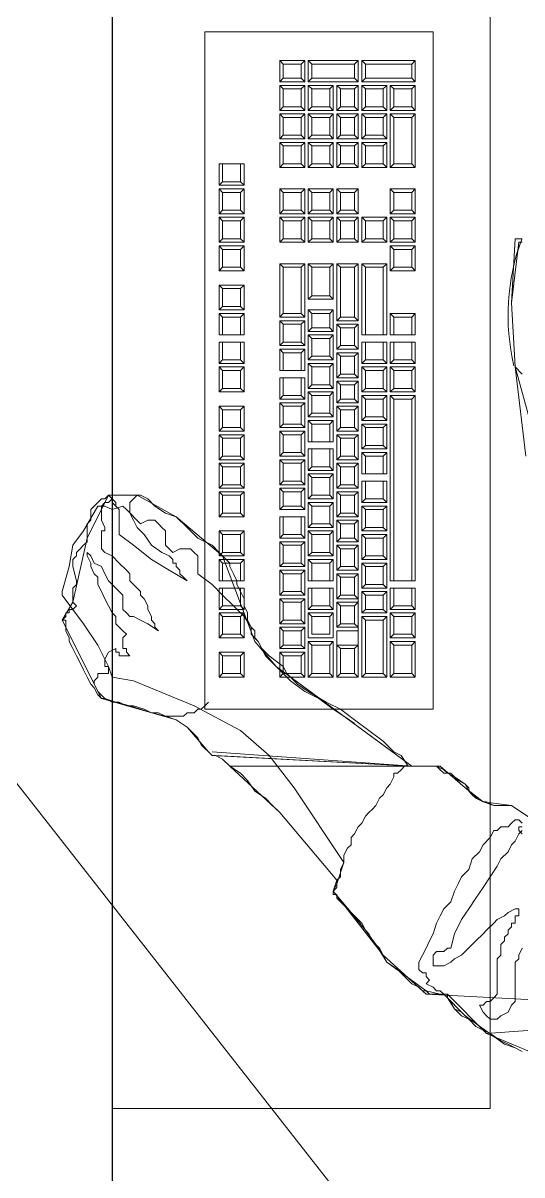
# Model space of a CAD drawing. Header units: millimetres. Extents: x 3050 to 430575, y -569542 to 36130.
# Drawn here: x 313897 to 314145, y -471391 to -470818 of the extents above; entities that cross this region are included whole.
import ezdxf

# ---------------------------------------------------------------- set-up
doc = ezdxf.new("R2010")
doc.units = ezdxf.units.MM
doc.layers.add('PDF _Геометрия', color=7, linetype='Continuous')

# ---------------------------------------------------------------- blocks, each defined once
blk = doc.blocks.new('ТХ3 4 этаж')
at = {"layer": 'PDF _Геометрия', "color": 5, "lineweight": 25}
blk.add_lwpolyline([(44349.4, -56643.6), (44349.4, -59161.8), (43006.9, -59161.8), (43006.9, -56643.6)], close=True, dxfattribs=at)
at = {"layer": 'PDF _Геометрия', "color": 5, "lineweight": 9}
blk.add_lwpolyline([(44349.4, -57140.9), (44725.9, -57140.9), (44725.9, -58668.1), (44349.4, -58668.1)], close=True, dxfattribs=at)
at = {"layer": 'PDF _Геометрия', "color": 5, "lineweight": 0}
for points in [[(44757.9, -58611.3), (44750.8, -58607.7), (44740.1, -58604.2), (44701, -58575.8), (44679.7, -58554.4), (44676.2, -58554.4), (44662, -58550.9), (44622.9, -58522.5), (44612.2, -58504.7), (44601.6, -58490.5), (44587.4, -58472.8), (44569.6, -58451.5), (44573.2, -58444.3), (44580.3, -58423), (44530.6, -58348.5), (44505.7, -58316.5), (44477.3, -58291.6), (44431.1, -58266.8), (44370.7, -58241.9), (44349.4, -58238.3), (44345.9, -58227.7), (44335.2, -58206.4), (44321, -58185.1), (44299.7, -58156.7), (44299.7, -58153.1), (44306.8, -58128.2), (44310.3, -58106.9), (44321, -58092.7), (44335.2, -58067.9), (44342.3, -58067.9), (44349.4, -58071.4), (44360.1, -58067.9), (44363.6, -58071.4), (44377.8, -58085.6), (44384.9, -58082.1), (44392, -58082.1), (44395.6, -58085.6), (44399.1, -58089.2), (44402.7, -58092.7), (44402.7, -58099.8), (44402.7, -58106.9), (44409.8, -58114), (44416.9, -58110.5), (44424, -58110.5), (44427.6, -58110.5), (44431.1, -58114), (44434.7, -58117.6), (44434.7, -58121.1), (44434.7, -58128.2), (44434.7, -58135.3), (44448.9, -58146), (44459.5, -58156.7), (44470.2, -58167.3), (44480.8, -58178), (44487.9, -58188.6), (44487.9, -58195.7), (44495, -58202.8), (44498.6, -58209.9), (44502.1, -58213.5), (44505.7, -58217), (44519.9, -58227.7), (44523.5, -58234.8), (44527, -58238.3), (44534.1, -58245.5), (44544.8, -58252.6), (44562.5, -58263.2), (44576.7, -58270.3), (44590.9, -58281), (44605.1, -58291.6), (44619.3, -58302.3), (44622.9, -58305.8), (44630, -58312.9), (44637.1, -58316.5), (44644.2, -58327.1), (44651.3, -58327.1), (44658.4, -58327.1), (44665.5, -58327.1), (44672.6, -58327.1), (44679.7, -58330.7), (44683.3, -58334.2), (44690.4, -58337.8), (44701, -58344.9), (44704.6, -58352), (44708.1, -58355.6), (44718.8, -58362.7), (44729.4, -58366.2), (44736.6, -58366.2), (44747.2, -58366.2), (44768.5, -58380.4)], [(44761.4, -58018.1), (44750.8, -57929.3), (44747.2, -57865.4), (44754.3, -57805), (44757.9, -57805)], [(44765, -58611.3), (44722.3, -58593.5), (44683.3, -58554.4), (44662, -58554.4), (44619.3, -58515.4), (44569.6, -58451.5), (44573.2, -58440.8), (44516.3, -58373.3), (44466.6, -58327.1), (44459.5, -58320), (44452.4, -58316.5), (44448.9, -58316.5), (44445.3, -58312.9), (44424, -58288.1), (44413.3, -58281), (44338.8, -58259.7), (44299.7, -58181.5), (44310.3, -58163.8), (44324.6, -58099.8), (44345.9, -58057.2), (44374.3, -58057.2), (44413.3, -58078.5), (44459.5, -58117.6), (44491.5, -58202.8), (44512.8, -58227.7), (44647.8, -58327.1), (44676.2, -58327.1), (44701, -58348.5), (44718.8, -58362.7), (44747.2, -58366.2), (44768.5, -58380.4)], [(44768.5, -57993.3), (44750.8, -57929.3), (44747.2, -57865.4), (44750.8, -57801.5), (44757.9, -57801.5)], [(44441.8, -58270.3), (44441.8, -57595.5)], [(44516.3, -57645.2), (44516.3, -57623.9)], [(44537.7, -57627.5), (44519.9, -57627.5), (44516.3, -57623.9), (44541.2, -57623.9), (44537.7, -57627.5), (44537.7, -57641.7), (44541.2, -57645.2), (44516.3, -57645.2), (44519.9, -57641.7), (44537.7, -57641.7)], [(44519.9, -57641.7), (44519.9, -57627.5)], [(44541.2, -57623.9), (44541.2, -57645.2)], [(44548.3, -57627.5), (44544.8, -57623.9)], [(44544.8, -57645.2), (44544.8, -57623.9), (44594.5, -57623.9)], [(44548.3, -57641.7), (44548.3, -57627.5), (44590.9, -57627.5)], [(44590.9, -57641.7), (44590.9, -57627.5), (44594.5, -57623.9), (44594.5, -57645.2)], [(44601.6, -57627.5), (44598, -57623.9)], [(44598, -57645.2), (44598, -57623.9), (44651.3, -57623.9)], [(44601.6, -57641.7), (44601.6, -57627.5), (44647.8, -57627.5)], [(44647.8, -57641.7), (44647.8, -57627.5), (44651.3, -57623.9), (44651.3, -57645.2)], [(44516.3, -57673.6), (44516.3, -57648.8)], [(44537.7, -57652.3), (44519.9, -57652.3), (44516.3, -57648.8), (44541.2, -57648.8), (44537.7, -57652.3), (44537.7, -57670.1), (44541.2, -57673.6), (44516.3, -57673.6), (44519.9, -57670.1), (44537.7, -57670.1)], [(44541.2, -57648.8), (44541.2, -57673.6)], [(44544.8, -57673.6), (44544.8, -57648.8)], [(44566.1, -57652.3), (44548.3, -57652.3), (44544.8, -57648.8), (44569.6, -57648.8), (44566.1, -57652.3), (44566.1, -57670.1), (44569.6, -57673.6), (44544.8, -57673.6), (44548.3, -57670.1), (44566.1, -57670.1)], [(44569.6, -57648.8), (44569.6, -57673.6)], [(44573.2, -57673.6), (44573.2, -57648.8)], [(44590.9, -57652.3), (44576.7, -57652.3), (44573.2, -57648.8), (44594.5, -57648.8), (44590.9, -57652.3), (44590.9, -57670.1), (44594.5, -57673.6), (44573.2, -57673.6), (44576.7, -57670.1), (44590.9, -57670.1)], [(44594.5, -57648.8), (44594.5, -57673.6)], [(44598, -57673.6), (44598, -57648.8)], [(44619.3, -57652.3), (44601.6, -57652.3), (44598, -57648.8), (44622.9, -57648.8), (44619.3, -57652.3), (44619.3, -57670.1), (44622.9, -57673.6), (44598, -57673.6), (44601.6, -57670.1), (44619.3, -57670.1)], [(44622.9, -57648.8), (44622.9, -57673.6)], [(44626.4, -57673.6), (44626.4, -57648.8)], [(44647.8, -57652.3), (44630, -57652.3), (44626.4, -57648.8), (44651.3, -57648.8), (44647.8, -57652.3), (44647.8, -57670.1), (44651.3, -57673.6), (44626.4, -57673.6), (44630, -57670.1), (44647.8, -57670.1)], [(44651.3, -57648.8), (44651.3, -57673.6)], [(44519.9, -57670.1), (44519.9, -57652.3)], [(44548.3, -57670.1), (44548.3, -57652.3)], [(44576.7, -57670.1), (44576.7, -57652.3)], [(44601.6, -57670.1), (44601.6, -57652.3)], [(44630, -57670.1), (44630, -57652.3)], [(44516.3, -57702), (44516.3, -57677.2)], [(44537.7, -57680.7), (44519.9, -57680.7), (44516.3, -57677.2), (44541.2, -57677.2), (44537.7, -57680.7), (44537.7, -57698.5), (44541.2, -57702), (44516.3, -57702), (44519.9, -57698.5), (44537.7, -57698.5)], [(44519.9, -57698.5), (44519.9, -57680.7)], [(44541.2, -57677.2), (44541.2, -57702)], [(44544.8, -57702), (44544.8, -57677.2)], [(44566.1, -57680.7), (44548.3, -57680.7), (44544.8, -57677.2), (44569.6, -57677.2), (44566.1, -57680.7), (44566.1, -57698.5), (44569.6, -57702), (44544.8, -57702), (44548.3, -57698.5), (44566.1, -57698.5)], [(44548.3, -57698.5), (44548.3, -57680.7)], [(44569.6, -57677.2), (44569.6, -57702)], [(44573.2, -57702), (44573.2, -57677.2)], [(44590.9, -57680.7), (44576.7, -57680.7), (44573.2, -57677.2), (44594.5, -57677.2), (44590.9, -57680.7), (44590.9, -57698.5), (44594.5, -57702), (44573.2, -57702), (44576.7, -57698.5), (44590.9, -57698.5)], [(44576.7, -57698.5), (44576.7, -57680.7)], [(44594.5, -57677.2), (44594.5, -57702)], [(44598, -57702), (44598, -57677.2)], [(44619.3, -57680.7), (44601.6, -57680.7), (44598, -57677.2), (44622.9, -57677.2), (44619.3, -57680.7), (44619.3, -57698.5), (44622.9, -57702), (44598, -57702), (44601.6, -57698.5), (44619.3, -57698.5)], [(44601.6, -57698.5), (44601.6, -57680.7)], [(44622.9, -57677.2), (44622.9, -57702)], [(44626.4, -57730.5), (44626.4, -57677.2)], [(44647.8, -57680.7), (44630, -57680.7), (44626.4, -57677.2), (44651.3, -57677.2), (44647.8, -57680.7), (44647.8, -57726.9), (44651.3, -57730.5), (44626.4, -57730.5), (44630, -57726.9), (44647.8, -57726.9)], [(44630, -57726.9), (44630, -57680.7)], [(44651.3, -57677.2), (44651.3, -57730.5)], [(44516.3, -57730.5), (44516.3, -57705.6)], [(44537.7, -57709.1), (44519.9, -57709.1), (44516.3, -57705.6), (44541.2, -57705.6), (44537.7, -57709.1), (44537.7, -57726.9), (44541.2, -57730.5), (44516.3, -57730.5), (44519.9, -57726.9), (44537.7, -57726.9)], [(44519.9, -57726.9), (44519.9, -57709.1)], [(44541.2, -57705.6), (44541.2, -57730.5)], [(44544.8, -57730.5), (44544.8, -57705.6)], [(44566.1, -57709.1), (44548.3, -57709.1), (44544.8, -57705.6), (44569.6, -57705.6), (44566.1, -57709.1), (44566.1, -57726.9), (44569.6, -57730.5), (44544.8, -57730.5), (44548.3, -57726.9), (44566.1, -57726.9)], [(44548.3, -57726.9), (44548.3, -57709.1)], [(44569.6, -57705.6), (44569.6, -57730.5)], [(44573.2, -57730.5), (44573.2, -57705.6)], [(44590.9, -57709.1), (44576.7, -57709.1), (44573.2, -57705.6), (44594.5, -57705.6), (44590.9, -57709.1), (44590.9, -57726.9), (44594.5, -57730.5), (44573.2, -57730.5), (44576.7, -57726.9), (44590.9, -57726.9)], [(44576.7, -57726.9), (44576.7, -57709.1)], [(44594.5, -57705.6), (44594.5, -57730.5)], [(44598, -57730.5), (44598, -57705.6)], [(44619.3, -57709.1), (44601.6, -57709.1), (44598, -57705.6), (44622.9, -57705.6), (44619.3, -57709.1), (44619.3, -57726.9), (44622.9, -57730.5), (44598, -57730.5), (44601.6, -57726.9), (44619.3, -57726.9)], [(44601.6, -57726.9), (44601.6, -57709.1)], [(44622.9, -57705.6), (44622.9, -57730.5)], [(44456, -57748.2), (44456, -57726.9)], [(44477.3, -57726.9), (44456, -57726.9), (44480.8, -57726.9), (44477.3, -57726.9), (44477.3, -57744.7), (44480.8, -57748.2), (44456, -57748.2), (44459.5, -57744.7), (44477.3, -57744.7)], [(44459.5, -57744.7), (44459.5, -57726.9)], [(44480.8, -57726.9), (44480.8, -57748.2)], [(44456, -57776.6), (44456, -57751.8)], [(44477.3, -57755.3), (44459.5, -57755.3), (44456, -57751.8), (44480.8, -57751.8), (44477.3, -57755.3), (44477.3, -57773.1), (44480.8, -57776.6), (44456, -57776.6), (44459.5, -57773.1), (44477.3, -57773.1)], [(44459.5, -57773.1), (44459.5, -57755.3)], [(44480.8, -57751.8), (44480.8, -57776.6)], [(44516.3, -57776.6), (44516.3, -57751.8)], [(44537.7, -57755.3), (44519.9, -57755.3), (44516.3, -57751.8), (44541.2, -57751.8), (44537.7, -57755.3), (44537.7, -57773.1), (44541.2, -57776.6), (44516.3, -57776.6), (44519.9, -57773.1), (44537.7, -57773.1)], [(44519.9, -57773.1), (44519.9, -57755.3)], [(44541.2, -57751.8), (44541.2, -57776.6)], [(44544.8, -57776.6), (44544.8, -57751.8)], [(44566.1, -57755.3), (44548.3, -57755.3), (44544.8, -57751.8), (44569.6, -57751.8), (44566.1, -57755.3), (44566.1, -57773.1), (44569.6, -57776.6), (44544.8, -57776.6), (44548.3, -57773.1), (44566.1, -57773.1)], [(44548.3, -57773.1), (44548.3, -57755.3)], [(44569.6, -57751.8), (44569.6, -57776.6)], [(44573.2, -57776.6), (44573.2, -57751.8)], [(44590.9, -57755.3), (44576.7, -57755.3), (44573.2, -57751.8), (44594.5, -57751.8), (44590.9, -57755.3), (44590.9, -57773.1), (44594.5, -57776.6), (44573.2, -57776.6), (44576.7, -57773.1), (44590.9, -57773.1)], [(44576.7, -57773.1), (44576.7, -57755.3)], [(44594.5, -57751.8), (44594.5, -57776.6)], [(44626.4, -57776.6), (44626.4, -57751.8)], [(44647.8, -57755.3), (44630, -57755.3), (44626.4, -57751.8), (44651.3, -57751.8), (44647.8, -57755.3), (44647.8, -57773.1), (44651.3, -57776.6), (44626.4, -57776.6), (44630, -57773.1), (44647.8, -57773.1)], [(44630, -57773.1), (44630, -57755.3)], [(44651.3, -57751.8), (44651.3, -57776.6)], [(44456, -57805), (44456, -57780.2)], [(44477.3, -57783.7), (44459.5, -57783.7), (44456, -57780.2), (44480.8, -57780.2), (44477.3, -57783.7), (44477.3, -57801.5), (44480.8, -57805), (44456, -57805), (44459.5, -57801.5), (44477.3, -57801.5)], [(44459.5, -57801.5), (44459.5, -57783.7)], [(44480.8, -57780.2), (44480.8, -57805)], [(44516.3, -57805), (44516.3, -57780.2)], [(44537.7, -57783.7), (44519.9, -57783.7), (44516.3, -57780.2), (44541.2, -57780.2), (44537.7, -57783.7), (44537.7, -57801.5), (44541.2, -57805), (44516.3, -57805), (44519.9, -57801.5), (44537.7, -57801.5)], [(44519.9, -57801.5), (44519.9, -57783.7)], [(44541.2, -57780.2), (44541.2, -57805)], [(44544.8, -57805), (44544.8, -57780.2)], [(44566.1, -57783.7), (44548.3, -57783.7), (44544.8, -57780.2), (44569.6, -57780.2), (44566.1, -57783.7), (44566.1, -57801.5), (44569.6, -57805), (44544.8, -57805), (44548.3, -57801.5), (44566.1, -57801.5)], [(44548.3, -57801.5), (44548.3, -57783.7)], [(44569.6, -57780.2), (44569.6, -57805)], [(44573.2, -57805), (44573.2, -57780.2)], [(44590.9, -57783.7), (44576.7, -57783.7), (44573.2, -57780.2), (44594.5, -57780.2), (44590.9, -57783.7), (44590.9, -57801.5), (44594.5, -57805), (44573.2, -57805), (44576.7, -57801.5), (44590.9, -57801.5)], [(44576.7, -57801.5), (44576.7, -57783.7)], [(44594.5, -57780.2), (44594.5, -57805)], [(44598, -57805), (44598, -57780.2)], [(44619.3, -57783.7), (44601.6, -57783.7), (44598, -57780.2), (44622.9, -57780.2), (44619.3, -57783.7), (44619.3, -57801.5), (44622.9, -57805), (44598, -57805), (44601.6, -57801.5), (44619.3, -57801.5)], [(44601.6, -57801.5), (44601.6, -57783.7)], [(44622.9, -57780.2), (44622.9, -57805)], [(44626.4, -57805), (44626.4, -57780.2)], [(44647.8, -57783.7), (44630, -57783.7), (44626.4, -57780.2), (44651.3, -57780.2), (44647.8, -57783.7), (44647.8, -57801.5), (44651.3, -57805), (44626.4, -57805), (44630, -57801.5), (44647.8, -57801.5)], [(44630, -57801.5), (44630, -57783.7)], [(44651.3, -57780.2), (44651.3, -57805)], [(44456, -57833.5), (44456, -57808.6)], [(44477.3, -57812.1), (44459.5, -57812.1), (44456, -57808.6), (44480.8, -57808.6), (44477.3, -57812.1), (44477.3, -57829.9), (44480.8, -57833.5), (44456, -57833.5), (44459.5, -57829.9), (44477.3, -57829.9)], [(44459.5, -57829.9), (44459.5, -57812.1)], [(44480.8, -57808.6), (44480.8, -57833.5)], [(44626.4, -57833.5), (44626.4, -57808.6)], [(44647.8, -57812.1), (44630, -57812.1), (44626.4, -57808.6), (44651.3, -57808.6), (44647.8, -57812.1), (44647.8, -57829.9), (44651.3, -57833.5), (44626.4, -57833.5), (44630, -57829.9), (44647.8, -57829.9)], [(44630, -57829.9), (44630, -57812.1)], [(44651.3, -57808.6), (44651.3, -57833.5)], [(44516.3, -57879.6), (44516.3, -57826.4)], [(44537.7, -57829.9), (44519.9, -57829.9), (44516.3, -57826.4), (44541.2, -57826.4), (44537.7, -57829.9), (44537.7, -57876.1), (44541.2, -57879.6), (44516.3, -57879.6), (44519.9, -57876.1), (44537.7, -57876.1)], [(44519.9, -57876.1), (44519.9, -57829.9)], [(44541.2, -57826.4), (44541.2, -57879.6)], [(44544.8, -57861.9), (44544.8, -57826.4), (44548.3, -57829.9), (44548.3, -57858.3)], [(44576.7, -57829.9), (44573.2, -57826.4)], [(44573.2, -57883.2), (44573.2, -57826.4), (44594.5, -57826.4), (44594.5, -57883.2)], [(44576.7, -57879.6), (44576.7, -57829.9), (44590.9, -57829.9), (44590.9, -57879.6)], [(44590.9, -57829.9), (44594.5, -57826.4)], [(44456, -57872.5), (44456, -57847.7)], [(44477.3, -57851.2), (44459.5, -57851.2), (44456, -57847.7), (44480.8, -57847.7), (44477.3, -57851.2), (44477.3, -57869), (44480.8, -57872.5), (44456, -57872.5), (44459.5, -57869), (44477.3, -57869)], [(44459.5, -57869), (44459.5, -57851.2)], [(44480.8, -57847.7), (44480.8, -57872.5)], [(44566.1, -57858.3), (44569.6, -57861.9)], [(44456, -57897.4), (44456, -57876.1)], [(44477.3, -57879.6), (44459.5, -57879.6), (44456, -57876.1), (44480.8, -57876.1), (44477.3, -57879.6), (44477.3, -57897.4), (44480.8, -57897.4), (44456, -57897.4), (44459.5, -57897.4), (44477.3, -57897.4)], [(44459.5, -57897.4), (44459.5, -57879.6)], [(44480.8, -57876.1), (44480.8, -57897.4)], [(44544.8, -57893.8), (44544.8, -57872.5)], [(44566.1, -57876.1), (44548.3, -57876.1), (44544.8, -57872.5), (44569.6, -57872.5), (44566.1, -57876.1), (44566.1, -57890.3), (44569.6, -57893.8), (44544.8, -57893.8), (44548.3, -57890.3), (44566.1, -57890.3)], [(44548.3, -57890.3), (44548.3, -57876.1)], [(44569.6, -57872.5), (44569.6, -57893.8)], [(44626.4, -57897.4), (44626.4, -57876.1)], [(44647.8, -57879.6), (44630, -57879.6), (44626.4, -57876.1), (44651.3, -57876.1), (44647.8, -57879.6), (44647.8, -57897.4), (44651.3, -57897.4), (44626.4, -57897.4), (44630, -57897.4), (44647.8, -57897.4)], [(44630, -57897.4), (44630, -57879.6)], [(44651.3, -57876.1), (44651.3, -57897.4)], [(44516.3, -57908), (44516.3, -57883.2)], [(44537.7, -57886.7), (44519.9, -57886.7), (44516.3, -57883.2), (44541.2, -57883.2), (44537.7, -57886.7), (44537.7, -57904.5), (44541.2, -57908), (44516.3, -57908), (44519.9, -57904.5), (44537.7, -57904.5)], [(44519.9, -57904.5), (44519.9, -57886.7)], [(44541.2, -57883.2), (44541.2, -57908)], [(44573.2, -57911.6), (44573.2, -57886.7)], [(44590.9, -57890.3), (44576.7, -57890.3), (44573.2, -57886.7), (44594.5, -57886.7), (44590.9, -57890.3), (44590.9, -57908), (44594.5, -57911.6), (44573.2, -57911.6), (44576.7, -57908), (44590.9, -57908)], [(44576.7, -57908), (44576.7, -57890.3)], [(44594.5, -57886.7), (44594.5, -57911.6)], [(44456, -57925.8), (44456, -57904.5)], [(44477.3, -57904.5), (44456, -57904.5), (44480.8, -57904.5), (44477.3, -57904.5), (44477.3, -57922.2), (44480.8, -57925.8), (44456, -57925.8), (44459.5, -57922.2), (44477.3, -57922.2)], [(44459.5, -57922.2), (44459.5, -57904.5)], [(44480.8, -57904.5), (44480.8, -57925.8)], [(44544.8, -57922.2), (44544.8, -57897.4)], [(44566.1, -57900.9), (44548.3, -57900.9), (44544.8, -57897.4), (44569.6, -57897.4), (44566.1, -57900.9), (44566.1, -57918.7), (44569.6, -57922.2), (44544.8, -57922.2), (44548.3, -57918.7), (44566.1, -57918.7)], [(44548.3, -57918.7), (44548.3, -57900.9)], [(44569.6, -57897.4), (44569.6, -57922.2)], [(44598, -57925.8), (44598, -57904.5)], [(44619.3, -57904.5), (44598, -57904.5), (44622.9, -57904.5), (44619.3, -57904.5), (44619.3, -57922.2), (44622.9, -57925.8), (44598, -57925.8), (44601.6, -57922.2), (44619.3, -57922.2)], [(44601.6, -57922.2), (44601.6, -57904.5)], [(44622.9, -57904.5), (44622.9, -57925.8)], [(44626.4, -57925.8), (44626.4, -57904.5)], [(44647.8, -57904.5), (44626.4, -57904.5), (44651.3, -57904.5), (44647.8, -57904.5), (44647.8, -57922.2), (44651.3, -57925.8), (44626.4, -57925.8), (44630, -57922.2), (44647.8, -57922.2)], [(44630, -57922.2), (44630, -57904.5)], [(44651.3, -57904.5), (44651.3, -57925.8)], [(44516.3, -57932.9), (44516.3, -57911.6)], [(44537.7, -57915.1), (44519.9, -57915.1), (44516.3, -57911.6), (44541.2, -57911.6), (44537.7, -57915.1), (44537.7, -57932.9), (44541.2, -57932.9), (44516.3, -57932.9), (44519.9, -57932.9), (44537.7, -57932.9)], [(44519.9, -57932.9), (44519.9, -57915.1)], [(44541.2, -57911.6), (44541.2, -57932.9)], [(44573.2, -57940), (44573.2, -57915.1)], [(44590.9, -57918.7), (44576.7, -57918.7), (44573.2, -57915.1), (44594.5, -57915.1), (44590.9, -57918.7), (44590.9, -57936.5), (44594.5, -57940), (44573.2, -57940), (44576.7, -57936.5), (44590.9, -57936.5)], [(44594.5, -57915.1), (44594.5, -57940)], [(44544.8, -57950.7), (44544.8, -57925.8)], [(44566.1, -57929.3), (44548.3, -57929.3), (44544.8, -57925.8), (44569.6, -57925.8), (44566.1, -57929.3), (44566.1, -57947.1), (44569.6, -57950.7), (44544.8, -57950.7), (44548.3, -57947.1), (44566.1, -57947.1)], [(44569.6, -57925.8), (44569.6, -57950.7)], [(44576.7, -57936.5), (44576.7, -57918.7)], [(44456, -57954.2), (44456, -57929.3)], [(44477.3, -57932.9), (44459.5, -57932.9), (44456, -57929.3), (44480.8, -57929.3), (44477.3, -57932.9), (44477.3, -57950.7), (44480.8, -57954.2), (44456, -57954.2), (44459.5, -57950.7), (44477.3, -57950.7)], [(44459.5, -57950.7), (44459.5, -57932.9)], [(44480.8, -57929.3), (44480.8, -57954.2)], [(44548.3, -57947.1), (44548.3, -57929.3)], [(44757.9, -58387.5), (44754.3, -58387.5), (44754.3, -58391.1), (44757.9, -58394.6)], [(44761.4, -58018.1), (44750.8, -57929.3), (44757.9, -57936.5)], [(44757.9, -58611.3), (44743.7, -58604.2), (44736.6, -58600.6), (44725.9, -58593.5), (44718.8, -58590), (44711.7, -58586.4), (44704.6, -58579.3), (44697.5, -58572.2), (44690.4, -58568.7), (44683.3, -58558), (44683.3, -58554.4), (44679.7, -58554.4), (44676.2, -58554.4), (44672.6, -58554.4), (44669.1, -58554.4), (44665.5, -58554.4), (44662, -58550.9), (44658.4, -58550.9), (44654.9, -58547.3), (44647.8, -58543.8), (44640.7, -58536.7), (44633.6, -58529.6), (44622.9, -58522.5), (44619.3, -58515.4), (44615.8, -58508.3), (44608.7, -58501.2), (44605.1, -58494.1), (44601.6, -58490.5), (44598, -58483.4), (44594.5, -58479.9), (44590.9, -58476.3), (44587.4, -58472.8), (44583.8, -58469.2), (44580.3, -58465.7), (44576.7, -58462.1), (44573.2, -58458.6), (44573.2, -58455), (44569.6, -58455), (44569.6, -58451.5), (44573.2, -58447.9), (44573.2, -58444.3), (44573.2, -58440.8), (44576.7, -58437.2), (44576.7, -58430.1), (44580.3, -58423), (44580.3, -58415.9), (44583.8, -58408.8), (44587.4, -58405.3), (44587.4, -58398.2), (44590.9, -58394.6), (44594.5, -58387.5), (44598, -58384), (44601.6, -58376.9), (44605.1, -58373.3), (44608.7, -58369.8), (44612.2, -58366.2), (44615.8, -58359.1), (44619.3, -58355.6), (44622.9, -58348.5), (44626.4, -58344.9), (44630, -58337.8), (44630, -58334.2), (44633.6, -58334.2), (44637.1, -58330.7), (44640.7, -58327.1), (44644.2, -58327.1), (44672.6, -58327.1), (44676.2, -58330.7), (44679.7, -58334.2), (44686.8, -58334.2), (44690.4, -58337.8), (44693.9, -58341.3), (44701, -58344.9), (44704.6, -58348.5), (44704.6, -58352), (44708.1, -58355.6), (44711.7, -58359.1), (44718.8, -58362.7), (44722.3, -58362.7), (44729.4, -58366.2), (44736.6, -58366.2), (44740.1, -58366.2), (44747.2, -58366.2), (44768.5, -58380.4)], [(44598, -57954.2), (44598, -57929.3)], [(44619.3, -57932.9), (44601.6, -57932.9), (44598, -57929.3), (44622.9, -57929.3), (44619.3, -57932.9), (44619.3, -57950.7), (44622.9, -57954.2), (44598, -57954.2), (44601.6, -57950.7), (44619.3, -57950.7)], [(44601.6, -57950.7), (44601.6, -57932.9)], [(44622.9, -57929.3), (44622.9, -57954.2)], [(44626.4, -57954.2), (44626.4, -57929.3)], [(44647.8, -57932.9), (44630, -57932.9), (44626.4, -57929.3), (44651.3, -57929.3), (44647.8, -57932.9), (44647.8, -57950.7), (44651.3, -57954.2), (44626.4, -57954.2), (44630, -57950.7), (44647.8, -57950.7)], [(44630, -57950.7), (44630, -57932.9)], [(44651.3, -57929.3), (44651.3, -57954.2)], [(44516.3, -57961.3), (44516.3, -57940)], [(44537.7, -57940), (44516.3, -57940), (44541.2, -57940), (44537.7, -57940), (44537.7, -57957.8), (44541.2, -57961.3), (44516.3, -57961.3), (44519.9, -57957.8), (44537.7, -57957.8)], [(44519.9, -57957.8), (44519.9, -57940)], [(44541.2, -57940), (44541.2, -57961.3)], [(44573.2, -57964.9), (44573.2, -57943.6)], [(44590.9, -57947.1), (44576.7, -57947.1), (44573.2, -57943.6), (44594.5, -57943.6), (44590.9, -57947.1), (44590.9, -57961.3), (44594.5, -57964.9), (44573.2, -57964.9), (44576.7, -57961.3), (44590.9, -57961.3)], [(44576.7, -57961.3), (44576.7, -57947.1)], [(44594.5, -57943.6), (44594.5, -57964.9)], [(44544.8, -57979.1), (44544.8, -57954.2)], [(44566.1, -57957.8), (44548.3, -57957.8), (44544.8, -57954.2), (44569.6, -57954.2), (44566.1, -57957.8), (44566.1, -57975.5), (44569.6, -57979.1), (44544.8, -57979.1), (44548.3, -57975.5), (44566.1, -57975.5)], [(44548.3, -57975.5), (44548.3, -57957.8)], [(44569.6, -57954.2), (44569.6, -57979.1)], [(44598, -57982.6), (44598, -57957.8)], [(44619.3, -57961.3), (44601.6, -57961.3), (44598, -57957.8), (44622.9, -57957.8), (44619.3, -57961.3), (44619.3, -57979.1), (44622.9, -57982.6), (44598, -57982.6), (44601.6, -57979.1), (44619.3, -57979.1)], [(44601.6, -57979.1), (44601.6, -57961.3)], [(44622.9, -57957.8), (44622.9, -57982.6)], [(44626.4, -58142.5), (44626.4, -57957.8)], [(44647.8, -57961.3), (44630, -57961.3), (44626.4, -57957.8), (44651.3, -57957.8), (44647.8, -57961.3), (44647.8, -58142.5), (44651.3, -58142.5), (44626.4, -58142.5), (44630, -58142.5), (44647.8, -58142.5)], [(44630, -58142.5), (44630, -57961.3)], [(44651.3, -57957.8), (44651.3, -58142.5)], [(44456, -57993.3), (44456, -57968.4)], [(44477.3, -57972), (44459.5, -57972), (44456, -57968.4), (44480.8, -57968.4), (44477.3, -57972), (44477.3, -57989.7), (44480.8, -57993.3), (44456, -57993.3), (44459.5, -57989.7), (44477.3, -57989.7)], [(44459.5, -57989.7), (44459.5, -57972)], [(44480.8, -57968.4), (44480.8, -57993.3)], [(44516.3, -57989.7), (44516.3, -57964.9)], [(44537.7, -57968.4), (44519.9, -57968.4), (44516.3, -57964.9), (44541.2, -57964.9), (44537.7, -57968.4), (44537.7, -57986.2), (44541.2, -57989.7), (44516.3, -57989.7), (44519.9, -57986.2), (44537.7, -57986.2)], [(44519.9, -57986.2), (44519.9, -57968.4)], [(44541.2, -57964.9), (44541.2, -57989.7)], [(44573.2, -57993.3), (44573.2, -57968.4)], [(44590.9, -57972), (44576.7, -57972), (44573.2, -57968.4), (44594.5, -57968.4), (44590.9, -57972), (44590.9, -57989.7), (44594.5, -57993.3), (44573.2, -57993.3), (44576.7, -57989.7), (44590.9, -57989.7)], [(44576.7, -57989.7), (44576.7, -57972)], [(44594.5, -57968.4), (44594.5, -57993.3)], [(44544.8, -58003.9), (44544.8, -57982.6)], [(44566.1, -57986.2), (44548.3, -57986.2), (44544.8, -57982.6), (44569.6, -57982.6), (44566.1, -57986.2), (44566.1, -58003.9), (44569.6, -58003.9), (44544.8, -58003.9), (44548.3, -58003.9), (44566.1, -58003.9)], [(44569.6, -57982.6), (44569.6, -58003.9)], [(44516.3, -58018.1), (44516.3, -57993.3)], [(44537.7, -57996.8), (44519.9, -57996.8), (44516.3, -57993.3), (44541.2, -57993.3), (44537.7, -57996.8), (44537.7, -58014.6), (44541.2, -58018.1), (44516.3, -58018.1), (44519.9, -58014.6), (44537.7, -58014.6)], [(44541.2, -57993.3), (44541.2, -58018.1)], [(44548.3, -58003.9), (44548.3, -57986.2)], [(44598, -58011), (44598, -57986.2)], [(44619.3, -57989.7), (44601.6, -57989.7), (44598, -57986.2), (44622.9, -57986.2), (44619.3, -57989.7), (44619.3, -58007.5), (44622.9, -58011), (44598, -58011), (44601.6, -58007.5), (44619.3, -58007.5)], [(44601.6, -58007.5), (44601.6, -57989.7)], [(44622.9, -57986.2), (44622.9, -58011)], [(44456, -58021.7), (44456, -57996.8)], [(44477.3, -58000.4), (44459.5, -58000.4), (44456, -57996.8), (44480.8, -57996.8), (44477.3, -58000.4), (44477.3, -58018.1), (44480.8, -58021.7), (44456, -58021.7), (44459.5, -58018.1), (44477.3, -58018.1)], [(44459.5, -58018.1), (44459.5, -58000.4)], [(44480.8, -57996.8), (44480.8, -58021.7)], [(44519.9, -58014.6), (44519.9, -57996.8)], [(44573.2, -58021.7), (44573.2, -57996.8)], [(44590.9, -58000.4), (44576.7, -58000.4), (44573.2, -57996.8), (44594.5, -57996.8), (44590.9, -58000.4), (44590.9, -58018.1), (44594.5, -58021.7), (44573.2, -58021.7), (44576.7, -58018.1), (44590.9, -58018.1)], [(44576.7, -58018.1), (44576.7, -58000.4)], [(44594.5, -57996.8), (44594.5, -58021.7)], [(44544.8, -58032.3), (44544.8, -58011)], [(44566.1, -58011), (44544.8, -58011), (44569.6, -58011), (44566.1, -58011), (44566.1, -58028.8), (44569.6, -58032.3), (44544.8, -58032.3), (44548.3, -58028.8), (44566.1, -58028.8)], [(44548.3, -58028.8), (44548.3, -58011)], [(44569.6, -58011), (44569.6, -58032.3)], [(44598, -58035.9), (44598, -58014.6)], [(44619.3, -58018.1), (44601.6, -58018.1), (44598, -58014.6), (44622.9, -58014.6), (44619.3, -58018.1), (44619.3, -58035.9), (44622.9, -58035.9), (44598, -58035.9), (44601.6, -58035.9), (44619.3, -58035.9)], [(44601.6, -58035.9), (44601.6, -58018.1)], [(44622.9, -58014.6), (44622.9, -58035.9)], [(44456, -58050.1), (44456, -58025.2)], [(44477.3, -58028.8), (44459.5, -58028.8), (44456, -58025.2), (44480.8, -58025.2), (44477.3, -58028.8), (44477.3, -58046.6), (44480.8, -58050.1), (44456, -58050.1), (44459.5, -58046.6), (44477.3, -58046.6)], [(44459.5, -58046.6), (44459.5, -58028.8)], [(44480.8, -58025.2), (44480.8, -58050.1)], [(44516.3, -58046.6), (44516.3, -58021.7)], [(44537.7, -58025.2), (44519.9, -58025.2), (44516.3, -58021.7), (44541.2, -58021.7), (44537.7, -58025.2), (44537.7, -58043), (44541.2, -58046.6), (44516.3, -58046.6), (44519.9, -58043), (44537.7, -58043)], [(44519.9, -58043), (44519.9, -58025.2)], [(44541.2, -58021.7), (44541.2, -58046.6)], [(44573.2, -58050.1), (44573.2, -58025.2)], [(44590.9, -58028.8), (44576.7, -58028.8), (44573.2, -58025.2), (44594.5, -58025.2), (44590.9, -58028.8), (44590.9, -58046.6), (44594.5, -58050.1), (44573.2, -58050.1), (44576.7, -58046.6), (44590.9, -58046.6)], [(44576.7, -58046.6), (44576.7, -58028.8)], [(44594.5, -58025.2), (44594.5, -58050.1)], [(44544.8, -58060.8), (44544.8, -58035.9)], [(44566.1, -58039.5), (44548.3, -58039.5), (44544.8, -58035.9), (44569.6, -58035.9), (44566.1, -58039.5), (44566.1, -58057.2), (44569.6, -58060.8), (44544.8, -58060.8), (44548.3, -58057.2), (44566.1, -58057.2)], [(44548.3, -58057.2), (44548.3, -58039.5)], [(44569.6, -58035.9), (44569.6, -58060.8)], [(44456, -58078.5), (44456, -58053.7)], [(44477.3, -58057.2), (44459.5, -58057.2), (44456, -58053.7), (44480.8, -58053.7), (44477.3, -58057.2), (44477.3, -58075), (44480.8, -58078.5), (44456, -58078.5), (44459.5, -58075), (44477.3, -58075)], [(44480.8, -58053.7), (44480.8, -58078.5)], [(44516.3, -58071.4), (44516.3, -58050.1)], [(44537.7, -58053.7), (44519.9, -58053.7), (44516.3, -58050.1), (44541.2, -58050.1), (44537.7, -58053.7), (44537.7, -58067.9), (44541.2, -58071.4), (44516.3, -58071.4), (44519.9, -58067.9), (44537.7, -58067.9)], [(44519.9, -58067.9), (44519.9, -58053.7)], [(44541.2, -58050.1), (44541.2, -58071.4)], [(44573.2, -58078.5), (44573.2, -58053.7)], [(44590.9, -58057.2), (44576.7, -58057.2), (44573.2, -58053.7), (44594.5, -58053.7), (44590.9, -58057.2), (44590.9, -58075), (44594.5, -58078.5), (44573.2, -58078.5), (44576.7, -58075), (44590.9, -58075)], [(44594.5, -58053.7), (44594.5, -58078.5)], [(44598, -58064.3), (44598, -58043)], [(44619.3, -58043), (44598, -58043), (44622.9, -58043), (44619.3, -58043), (44619.3, -58060.8), (44622.9, -58064.3), (44598, -58064.3), (44601.6, -58060.8), (44619.3, -58060.8)], [(44601.6, -58060.8), (44601.6, -58043)], [(44622.9, -58043), (44622.9, -58064.3)], [(44590.9, -58284.5), (44580.3, -58277.4), (44569.6, -58270.3), (44555.4, -58259.7), (44541.2, -58252.6), (44527, -58241.9), (44512.8, -58227.7), (44502.1, -58217), (44495, -58202.8), (44491.5, -58199.3), (44491.5, -58192.2), (44487.9, -58188.6), (44484.4, -58181.5), (44484.4, -58174.4), (44480.8, -58167.3), (44480.8, -58160.2), (44477.3, -58153.1), (44473.7, -58146), (44473.7, -58142.5), (44470.2, -58135.3), (44466.6, -58128.2), (44466.6, -58124.7), (44463.1, -58121.1), (44459.5, -58117.6), (44456, -58114), (44448.9, -58106.9), (44434.7, -58099.8), (44424, -58089.2), (44413.3, -58078.5), (44402.7, -58075), (44392, -58067.9), (44384.9, -58060.8), (44377.8, -58057.2), (44374.3, -58057.2), (44370.7, -58060.8), (44367.2, -58064.3), (44367.2, -58067.9), (44367.2, -58075), (44370.7, -58082.1), (44374.3, -58089.2), (44381.4, -58096.3), (44388.5, -58106.9), (44399.1, -58114), (44406.2, -58117.6), (44409.8, -58121.1), (44409.8, -58124.7), (44413.3, -58124.7), (44413.3, -58128.2), (44416.9, -58131.8), (44416.9, -58135.3), (44420.5, -58138.9), (44424, -58142.5), (44406.2, -58131.8), (44388.5, -58121.1), (44370.7, -58106.9), (44356.5, -58096.3), (44356.5, -58092.7), (44356.5, -58085.6), (44356.5, -58082.1), (44356.5, -58078.5), (44356.5, -58071.4), (44353, -58067.9), (44353, -58064.3), (44349.4, -58060.8), (44345.9, -58057.2), (44342.3, -58060.8), (44338.8, -58060.8), (44335.2, -58064.3), (44331.7, -58067.9), (44328.1, -58071.4), (44328.1, -58078.5), (44328.1, -58082.1), (44324.6, -58085.6), (44324.6, -58089.2), (44324.6, -58092.7), (44324.6, -58096.3), (44324.6, -58099.8), (44324.6, -58103.4), (44321, -58106.9), (44317.5, -58110.5), (44313.9, -58114), (44313.9, -58117.6), (44310.3, -58121.1), (44310.3, -58124.7), (44310.3, -58128.2), (44313.9, -58142.5), (44313.9, -58146), (44310.3, -58149.6), (44310.3, -58153.1), (44310.3, -58156.7), (44310.3, -58160.2), (44310.3, -58163.8), (44313.9, -58167.3), (44310.3, -58170.9), (44306.8, -58170.9), (44306.8, -58174.4), (44303.2, -58174.4), (44303.2, -58178), (44299.7, -58181.5), (44303.2, -58181.5), (44303.2, -58185.1), (44303.2, -58188.6), (44303.2, -58192.2), (44306.8, -58199.3), (44306.8, -58202.8), (44310.3, -58209.9), (44313.9, -58217), (44317.5, -58224.1), (44321, -58231.2), (44324.6, -58238.3), (44328.1, -58245.5), (44331.7, -58249), (44335.2, -58256.1), (44338.8, -58259.7), (44342.3, -58259.7), (44353, -58263.2), (44367.2, -58266.8), (44377.8, -58270.3), (44388.5, -58273.9), (44402.7, -58277.4), (44413.3, -58281), (44424, -58288.1), (44431.1, -58295.2), (44434.7, -58298.7), (44438.2, -58305.8), (44441.8, -58309.4), (44445.3, -58312.9), (44448.9, -58316.5), (44452.4, -58316.5), (44459.5, -58320), (44466.6, -58327.1), (44477.3, -58334.2), (44484.4, -58341.3), (44491.5, -58352), (44502.1, -58359.1), (44509.2, -58366.2), (44516.3, -58373.3), (44573.2, -58440.8)], [(44647.8, -58327.1), (44580.3, -58277.4), (44569.6, -58270.3), (44555.4, -58259.7), (44541.2, -58252.6), (44527, -58241.9), (44512.8, -58227.7), (44502.1, -58217), (44495, -58202.8), (44491.5, -58199.3), (44491.5, -58192.2), (44487.9, -58188.6), (44484.4, -58181.5), (44484.4, -58174.4), (44480.8, -58167.3), (44480.8, -58160.2), (44477.3, -58153.1), (44473.7, -58146), (44473.7, -58142.5), (44470.2, -58135.3), (44466.6, -58128.2), (44466.6, -58124.7), (44463.1, -58121.1), (44459.5, -58117.6), (44456, -58114), (44448.9, -58106.9), (44434.7, -58099.8), (44424, -58089.2), (44413.3, -58078.5), (44402.7, -58075), (44392, -58067.9), (44384.9, -58060.8), (44377.8, -58057.2), (44374.3, -58057.2), (44370.7, -58060.8), (44367.2, -58064.3), (44367.2, -58067.9), (44367.2, -58075), (44370.7, -58082.1), (44374.3, -58089.2), (44381.4, -58096.3), (44388.5, -58106.9), (44399.1, -58114), (44406.2, -58117.6), (44409.8, -58121.1), (44409.8, -58124.7), (44413.3, -58124.7), (44413.3, -58128.2), (44416.9, -58131.8), (44416.9, -58135.3), (44420.5, -58138.9), (44424, -58142.5), (44406.2, -58131.8), (44388.5, -58121.1), (44370.7, -58106.9), (44356.5, -58096.3), (44356.5, -58092.7), (44356.5, -58089.2), (44356.5, -58082.1), (44356.5, -58078.5), (44356.5, -58075), (44356.5, -58071.4), (44353, -58067.9), (44349.4, -58064.3), (44349.4, -58060.8), (44345.9, -58064.3), (44342.3, -58064.3), (44338.8, -58067.9), (44338.8, -58071.4), (44338.8, -58078.5), (44338.8, -58082.1), (44342.3, -58089.2), (44342.3, -58092.7), (44338.8, -58092.7), (44338.8, -58096.3), (44338.8, -58099.8), (44338.8, -58103.4), (44338.8, -58106.9), (44338.8, -58110.5), (44342.3, -58114), (44349.4, -58117.6), (44356.5, -58124.7), (44363.6, -58131.8), (44367.2, -58135.3), (44367.2, -58138.9), (44367.2, -58142.5), (44370.7, -58146), (44374.3, -58149.6), (44377.8, -58153.1), (44377.8, -58156.7), (44381.4, -58160.2), (44384.9, -58167.3), (44384.9, -58170.9), (44388.5, -58178), (44388.5, -58181.5), (44392, -58185.1), (44392, -58188.6), (44395.6, -58192.2), (44384.9, -58185.1), (44377.8, -58181.5), (44370.7, -58178), (44367.2, -58178), (44363.6, -58174.4), (44360.1, -58170.9), (44360.1, -58163.8), (44360.1, -58156.7), (44356.5, -58153.1), (44353, -58149.6), (44345.9, -58142.5), (44342.3, -58135.3), (44338.8, -58128.2), (44331.7, -58124.7), (44328.1, -58117.6), (44324.6, -58114), (44324.6, -58117.6), (44328.1, -58124.7), (44328.1, -58128.2), (44331.7, -58135.3), (44335.2, -58138.9), (44335.2, -58146), (44338.8, -58153.1), (44342.3, -58160.2), (44345.9, -58167.3), (44349.4, -58174.4), (44353, -58178), (44353, -58185.1), (44356.5, -58188.6), (44360.1, -58192.2), (44363.6, -58195.7), (44360.1, -58199.3), (44360.1, -58202.8), (44360.1, -58206.4), (44360.1, -58209.9), (44363.6, -58209.9), (44363.6, -58213.5), (44367.2, -58217), (44363.6, -58217), (44360.1, -58217), (44356.5, -58217), (44356.5, -58213.5), (44353, -58213.5), (44353, -58209.9), (44345.9, -58213.5), (44342.3, -58220.6), (44342.3, -58224.1), (44342.3, -58227.7), (44345.9, -58227.7), (44345.9, -58231.2), (44345.9, -58234.8), (44342.3, -58234.8), (44335.2, -58234.8), (44335.2, -58238.3), (44331.7, -58241.9), (44331.7, -58245.5), (44335.2, -58252.6), (44342.3, -58259.7), (44349.4, -58263.2), (44356.5, -58263.2), (44363.6, -58266.8), (44370.7, -58266.8), (44381.4, -58270.3), (44388.5, -58273.9), (44395.6, -58273.9), (44402.7, -58277.4), (44406.2, -58277.4), (44409.8, -58277.4), (44413.3, -58277.4), (44416.9, -58277.4), (44420.5, -58277.4), (44424, -58273.9), (44427.6, -58273.9), (44431.1, -58273.9), (44434.7, -58270.3), (44438.2, -58270.3), (44441.8, -58266.8), (44445.3, -58263.2)], [(44459.5, -58075), (44459.5, -58057.2)], [(44544.8, -58089.2), (44544.8, -58064.3)], [(44566.1, -58067.9), (44548.3, -58067.9), (44544.8, -58064.3), (44569.6, -58064.3), (44566.1, -58067.9), (44566.1, -58085.6), (44569.6, -58089.2), (44544.8, -58089.2), (44548.3, -58085.6), (44566.1, -58085.6)], [(44569.6, -58064.3), (44569.6, -58089.2)], [(44576.7, -58075), (44576.7, -58057.2)], [(44548.3, -58085.6), (44548.3, -58067.9)], [(44598, -58092.7), (44598, -58067.9)], [(44619.3, -58071.4), (44601.6, -58071.4), (44598, -58067.9), (44622.9, -58067.9), (44619.3, -58071.4), (44619.3, -58089.2), (44622.9, -58092.7), (44598, -58092.7), (44601.6, -58089.2), (44619.3, -58089.2)], [(44601.6, -58089.2), (44601.6, -58071.4)], [(44622.9, -58067.9), (44622.9, -58092.7)], [(44516.3, -58099.8), (44516.3, -58078.5)], [(44537.7, -58078.5), (44516.3, -58078.5), (44541.2, -58078.5), (44537.7, -58078.5), (44537.7, -58096.3), (44541.2, -58099.8), (44516.3, -58099.8), (44519.9, -58096.3), (44537.7, -58096.3)], [(44519.9, -58096.3), (44519.9, -58078.5)], [(44541.2, -58078.5), (44541.2, -58099.8)], [(44573.2, -58103.4), (44573.2, -58082.1)], [(44590.9, -58085.6), (44576.7, -58085.6), (44573.2, -58082.1), (44594.5, -58082.1), (44590.9, -58085.6), (44590.9, -58099.8), (44594.5, -58103.4), (44573.2, -58103.4), (44576.7, -58099.8), (44590.9, -58099.8)], [(44576.7, -58099.8), (44576.7, -58085.6)], [(44594.5, -58082.1), (44594.5, -58103.4)], [(44456, -58117.6), (44456, -58092.7)], [(44477.3, -58096.3), (44459.5, -58096.3), (44456, -58092.7), (44480.8, -58092.7), (44477.3, -58096.3), (44477.3, -58114), (44480.8, -58117.6), (44456, -58117.6), (44459.5, -58114), (44477.3, -58114)], [(44459.5, -58114), (44459.5, -58096.3)], [(44480.8, -58092.7), (44480.8, -58117.6)], [(44544.8, -58117.6), (44544.8, -58092.7)], [(44566.1, -58096.3), (44548.3, -58096.3), (44544.8, -58092.7), (44569.6, -58092.7), (44566.1, -58096.3), (44566.1, -58114), (44569.6, -58117.6), (44544.8, -58117.6), (44548.3, -58114), (44566.1, -58114)], [(44548.3, -58114), (44548.3, -58096.3)], [(44569.6, -58092.7), (44569.6, -58117.6)], [(44598, -58121.1), (44598, -58096.3)], [(44619.3, -58099.8), (44601.6, -58099.8), (44598, -58096.3), (44622.9, -58096.3), (44619.3, -58099.8), (44619.3, -58117.6), (44622.9, -58121.1), (44598, -58121.1), (44601.6, -58117.6), (44619.3, -58117.6)], [(44622.9, -58096.3), (44622.9, -58121.1)], [(44516.3, -58128.2), (44516.3, -58103.4)], [(44537.7, -58106.9), (44519.9, -58106.9), (44516.3, -58103.4), (44541.2, -58103.4), (44537.7, -58106.9), (44537.7, -58124.7), (44541.2, -58128.2), (44516.3, -58128.2), (44519.9, -58124.7), (44537.7, -58124.7)], [(44519.9, -58124.7), (44519.9, -58106.9)], [(44541.2, -58103.4), (44541.2, -58128.2)], [(44573.2, -58131.8), (44573.2, -58106.9)], [(44590.9, -58110.5), (44576.7, -58110.5), (44573.2, -58106.9), (44594.5, -58106.9), (44590.9, -58110.5), (44590.9, -58128.2), (44594.5, -58131.8), (44573.2, -58131.8), (44576.7, -58128.2), (44590.9, -58128.2)], [(44576.7, -58128.2), (44576.7, -58110.5)], [(44594.5, -58106.9), (44594.5, -58131.8)], [(44601.6, -58117.6), (44601.6, -58099.8)], [(44456, -58142.5), (44456, -58121.1)], [(44477.3, -58124.7), (44459.5, -58124.7), (44456, -58121.1), (44480.8, -58121.1), (44477.3, -58124.7), (44477.3, -58142.5), (44480.8, -58142.5), (44456, -58142.5), (44459.5, -58142.5), (44477.3, -58142.5)], [(44480.8, -58121.1), (44480.8, -58142.5)], [(44544.8, -58142.5), (44544.8, -58121.1)], [(44566.1, -58124.7), (44548.3, -58124.7), (44544.8, -58121.1), (44569.6, -58121.1), (44566.1, -58124.7), (44566.1, -58142.5), (44569.6, -58142.5), (44544.8, -58142.5), (44548.3, -58142.5), (44566.1, -58142.5)], [(44569.6, -58121.1), (44569.6, -58142.5)], [(44459.5, -58142.5), (44459.5, -58124.7)], [(44516.3, -58156.7), (44516.3, -58131.8)], [(44537.7, -58135.3), (44519.9, -58135.3), (44516.3, -58131.8), (44541.2, -58131.8), (44537.7, -58135.3), (44537.7, -58153.1), (44541.2, -58156.7), (44516.3, -58156.7), (44519.9, -58153.1), (44537.7, -58153.1)], [(44541.2, -58131.8), (44541.2, -58156.7)], [(44548.3, -58142.5), (44548.3, -58124.7)], [(44598, -58149.6), (44598, -58124.7)], [(44619.3, -58128.2), (44601.6, -58128.2), (44598, -58124.7), (44622.9, -58124.7), (44619.3, -58128.2), (44619.3, -58146), (44622.9, -58149.6), (44598, -58149.6), (44601.6, -58146), (44619.3, -58146)], [(44601.6, -58146), (44601.6, -58128.2)], [(44622.9, -58124.7), (44622.9, -58149.6)], [(44519.9, -58153.1), (44519.9, -58135.3)], [(44573.2, -58160.2), (44573.2, -58135.3)], [(44590.9, -58138.9), (44576.7, -58138.9), (44573.2, -58135.3), (44594.5, -58135.3), (44590.9, -58138.9), (44590.9, -58156.7)], [(44576.7, -58156.7), (44573.2, -58160.2), (44594.5, -58160.2), (44594.5, -58135.3)], [(44576.7, -58138.9), (44576.7, -58156.7), (44590.9, -58156.7), (44594.5, -58160.2), (44594.5, -58163.8), (44590.9, -58167.3), (44590.9, -58185.1)], [(44456, -58170.9), (44456, -58149.6)], [(44477.3, -58149.6), (44456, -58149.6), (44480.8, -58149.6), (44477.3, -58149.6), (44477.3, -58167.3), (44480.8, -58170.9), (44456, -58170.9), (44459.5, -58167.3), (44477.3, -58167.3)], [(44459.5, -58167.3), (44459.5, -58149.6)], [(44480.8, -58149.6), (44480.8, -58170.9)], [(44544.8, -58170.9), (44544.8, -58149.6)], [(44566.1, -58149.6), (44544.8, -58149.6), (44569.6, -58149.6), (44566.1, -58149.6), (44566.1, -58167.3), (44569.6, -58170.9), (44544.8, -58170.9), (44548.3, -58167.3), (44566.1, -58167.3)], [(44548.3, -58167.3), (44548.3, -58149.6)], [(44569.6, -58149.6), (44569.6, -58170.9)], [(44598, -58174.4), (44598, -58153.1)], [(44601.6, -58156.7), (44598, -58153.1), (44622.9, -58153.1), (44619.3, -58156.7)], [(44601.6, -58170.9), (44601.6, -58156.7), (44619.3, -58156.7), (44619.3, -58170.9)], [(44622.9, -58153.1), (44622.9, -58174.4)], [(44626.4, -58170.9), (44626.4, -58149.6)], [(44647.8, -58149.6), (44626.4, -58149.6), (44651.3, -58149.6), (44647.8, -58149.6), (44647.8, -58167.3), (44651.3, -58170.9), (44626.4, -58170.9), (44630, -58167.3), (44647.8, -58167.3)], [(44630, -58167.3), (44630, -58149.6)], [(44651.3, -58149.6), (44651.3, -58170.9)], [(44516.3, -58185.1), (44516.3, -58160.2)], [(44537.7, -58163.8), (44519.9, -58163.8), (44516.3, -58160.2), (44541.2, -58160.2), (44537.7, -58163.8), (44537.7, -58181.5), (44541.2, -58185.1), (44516.3, -58185.1), (44519.9, -58181.5), (44537.7, -58181.5)], [(44519.9, -58181.5), (44519.9, -58163.8)], [(44541.2, -58160.2), (44541.2, -58185.1)], [(44573.2, -58188.6), (44573.2, -58163.8)], [(44576.7, -58185.1), (44573.2, -58188.6), (44594.5, -58188.6), (44594.5, -58163.8), (44573.2, -58163.8), (44576.7, -58167.3), (44590.9, -58167.3)], [(44576.7, -58167.3), (44576.7, -58185.1), (44590.9, -58185.1), (44594.5, -58188.6), (44594.5, -58192.2), (44594.5, -58238.3)], [(44456, -58199.3), (44456, -58174.4)], [(44477.3, -58178), (44459.5, -58178), (44456, -58174.4), (44480.8, -58174.4), (44477.3, -58178), (44477.3, -58195.7), (44480.8, -58199.3), (44456, -58199.3), (44459.5, -58195.7), (44477.3, -58195.7)], [(44459.5, -58195.7), (44459.5, -58178)], [(44480.8, -58174.4), (44480.8, -58199.3)], [(44569.6, -58174.4), (44569.6, -58199.3), (44544.8, -58199.3), (44544.8, -58174.4)], [(44566.1, -58178), (44566.1, -58195.7), (44548.3, -58195.7), (44548.3, -58178)], [(44619.3, -58181.5), (44601.6, -58181.5), (44598, -58178)], [(44598, -58238.3), (44598, -58178), (44622.9, -58178)], [(44619.3, -58234.8), (44619.3, -58181.5), (44622.9, -58178), (44622.9, -58238.3), (44619.3, -58234.8), (44601.6, -58234.8), (44601.6, -58181.5)], [(44626.4, -58199.3), (44626.4, -58174.4)], [(44647.8, -58178), (44630, -58178), (44626.4, -58174.4), (44651.3, -58174.4), (44647.8, -58178), (44647.8, -58195.7), (44651.3, -58199.3), (44626.4, -58199.3), (44630, -58195.7), (44647.8, -58195.7)], [(44630, -58195.7), (44630, -58178)], [(44651.3, -58174.4), (44651.3, -58199.3)], [(44516.3, -58209.9), (44516.3, -58188.6)], [(44537.7, -58192.2), (44519.9, -58192.2), (44516.3, -58188.6), (44541.2, -58188.6), (44537.7, -58192.2), (44537.7, -58206.4), (44541.2, -58209.9), (44516.3, -58209.9), (44519.9, -58206.4), (44537.7, -58206.4)], [(44541.2, -58188.6), (44541.2, -58209.9)], [(44519.9, -58206.4), (44519.9, -58192.2)], [(44544.8, -58238.3), (44544.8, -58202.8)], [(44566.1, -58206.4), (44548.3, -58206.4), (44544.8, -58202.8), (44569.6, -58202.8), (44566.1, -58206.4), (44566.1, -58234.8), (44569.6, -58238.3), (44544.8, -58238.3), (44548.3, -58234.8), (44566.1, -58234.8)], [(44569.6, -58202.8), (44569.6, -58238.3)], [(44573.2, -58238.3), (44573.2, -58192.2), (44594.5, -58192.2)], [(44651.3, -58202.8), (44651.3, -58238.3), (44626.4, -58238.3), (44626.4, -58202.8)], [(44456, -58238.3), (44456, -58213.5)], [(44477.3, -58217), (44459.5, -58217), (44456, -58213.5), (44480.8, -58213.5), (44477.3, -58217), (44477.3, -58234.8), (44480.8, -58238.3), (44456, -58238.3), (44459.5, -58234.8), (44477.3, -58234.8)], [(44480.8, -58213.5), (44480.8, -58238.3)], [(44516.3, -58238.3), (44516.3, -58213.5)], [(44537.7, -58217), (44519.9, -58217), (44516.3, -58213.5), (44541.2, -58213.5), (44537.7, -58217), (44537.7, -58234.8), (44541.2, -58238.3), (44516.3, -58238.3), (44519.9, -58234.8), (44537.7, -58234.8)], [(44541.2, -58213.5), (44541.2, -58238.3)], [(44548.3, -58234.8), (44548.3, -58206.4)], [(44590.9, -58209.9), (44576.7, -58209.9), (44573.2, -58206.4), (44594.5, -58206.4), (44590.9, -58209.9), (44590.9, -58234.8), (44594.5, -58238.3), (44573.2, -58238.3), (44576.7, -58234.8), (44590.9, -58234.8)], [(44576.7, -58234.8), (44576.7, -58209.9)], [(44630, -58206.4), (44630, -58234.8), (44626.4, -58238.3)], [(44647.8, -58206.4), (44647.8, -58234.8), (44630, -58234.8)], [(44459.5, -58234.8), (44459.5, -58217)], [(44519.9, -58234.8), (44519.9, -58217)], [(44601.6, -58234.8), (44598, -58238.3), (44622.9, -58238.3)], [(44647.8, -58234.8), (44651.3, -58238.3)], [(44757.9, -58391.1), (44754.3, -58394.6), (44750.8, -58401.7), (44747.2, -58405.3), (44743.7, -58412.4), (44736.6, -58419.5), (44733, -58426.6), (44725.9, -58437.2), (44718.8, -58447.9), (44711.7, -58458.6), (44704.6, -58469.2), (44697.5, -58479.9), (44690.4, -58494.1), (44686.8, -58508.3), (44683.3, -58508.3), (44679.7, -58511.8), (44676.2, -58511.8), (44672.6, -58511.8), (44669.1, -58515.4), (44669.1, -58518.9), (44669.1, -58522.5), (44669.1, -58526), (44676.2, -58526), (44679.7, -58526), (44686.8, -58522.5), (44690.4, -58518.9), (44697.5, -58515.4), (44701, -58511.8), (44708.1, -58504.7), (44711.7, -58501.2), (44718.8, -58494.1), (44722.3, -58490.5), (44729.4, -58483.4), (44733, -58479.9), (44740.1, -58476.3), (44743.7, -58472.8), (44750.8, -58469.2), (44754.3, -58469.2), (44754.3, -58472.8), (44754.3, -58476.3), (44750.8, -58476.3), (44750.8, -58479.9), (44750.8, -58483.4), (44747.2, -58483.4), (44747.2, -58487), (44743.7, -58490.5), (44743.7, -58494.1), (44740.1, -58497.6), (44740.1, -58501.2), (44736.6, -58504.7), (44736.6, -58508.3), (44736.6, -58511.8), (44736.6, -58515.4), (44733, -58518.9), (44733, -58526), (44733, -58529.6), (44733, -58533.1), (44733, -58540.2), (44733, -58543.8), (44733, -58547.3), (44733, -58550.9), (44733, -58554.4), (44729.4, -58558), (44725.9, -58561.6), (44722.3, -58561.6), (44718.8, -58565.1), (44715.2, -58565.1), (44718.8, -58572.2), (44722.3, -58575.8), (44725.9, -58579.3), (44729.4, -58579.3), (44733, -58579.3), (44736.6, -58575.8), (44743.7, -58572.2), (44747.2, -58565.1), (44750.8, -58561.6), (44750.8, -58558), (44750.8, -58554.4), (44750.8, -58547.3), (44750.8, -58543.8), (44750.8, -58540.2), (44750.8, -58533.1), (44750.8, -58529.6), (44750.8, -58522.5), (44754.3, -58518.9), (44754.3, -58515.4), (44757.9, -58508.3)], [(44757.9, -58611.3), (44743.7, -58604.2), (44736.6, -58600.6), (44725.9, -58593.5), (44718.8, -58590), (44711.7, -58586.4), (44704.6, -58579.3), (44697.5, -58575.8), (44690.4, -58568.7), (44686.8, -58561.6), (44683.3, -58558), (44683.3, -58554.4), (44679.7, -58554.4), (44676.2, -58550.9), (44672.6, -58550.9), (44669.1, -58547.3), (44662, -58543.8), (44665.5, -58540.2), (44662, -58536.7), (44662, -58533.1), (44658.4, -58533.1), (44654.9, -58529.6), (44654.9, -58526), (44654.9, -58522.5), (44658.4, -58515.4), (44662, -58508.3), (44665.5, -58501.2), (44669.1, -58494.1), (44672.6, -58483.4), (44676.2, -58476.3), (44679.7, -58469.2), (44686.8, -58462.1), (44690.4, -58451.5), (44693.9, -58444.3), (44697.5, -58437.2), (44704.6, -58430.1), (44708.1, -58419.5), (44715.2, -58412.4), (44718.8, -58405.3), (44725.9, -58398.2), (44729.4, -58391.1), (44733, -58391.1), (44736.6, -58387.5), (44740.1, -58387.5), (44743.7, -58387.5), (44747.2, -58384), (44750.8, -58380.4), (44754.3, -58380.4), (44757.9, -58384)], [(44448.9, -58312.9), (44647.8, -58327.1)], [(44452.4, -58316.5), (44647.8, -58327.1), (44448.9, -58316.5)], [(44676.2, -58327.1), (44466.6, -58327.1)], [(44662, -58554.4), (44939, -58568.7)], [(44722.3, -58593.5), (44917.7, -58579.3)]]:
    blk.add_lwpolyline(points, dxfattribs=at)
for points in [[(44441.8, -58270.3), (44441.8, -57595.5), (44669.1, -57595.5), (44669.1, -58270.3)], [(44441.8, -58270.3), (44441.8, -57595.5), (44669.1, -57595.5), (44669.1, -58270.3)], [(44669.1, -57595.5), (44441.8, -57595.5), (44441.8, -58270.3), (44669.1, -58270.3)], [(44548.3, -57641.7), (44590.9, -57641.7), (44594.5, -57645.2), (44544.8, -57645.2)], [(44601.6, -57641.7), (44647.8, -57641.7), (44651.3, -57645.2), (44598, -57645.2)], [(44548.3, -57829.9), (44544.8, -57826.4), (44569.6, -57826.4), (44566.1, -57829.9), (44569.6, -57826.4), (44569.6, -57861.9), (44544.8, -57861.9), (44548.3, -57858.3), (44566.1, -57858.3), (44566.1, -57829.9)], [(44598, -57826.4), (44601.6, -57829.9)], [(44619.3, -57897.4), (44622.9, -57897.4), (44622.9, -57826.4), (44598, -57826.4), (44598, -57897.4), (44601.6, -57897.4), (44622.9, -57897.4), (44598, -57897.4), (44601.6, -57897.4), (44601.6, -57829.9), (44619.3, -57829.9)], [(44622.9, -57826.4), (44619.3, -57829.9)], [(44576.7, -57879.6), (44573.2, -57883.2), (44594.5, -57883.2), (44590.9, -57879.6)], [(44548.3, -58178), (44544.8, -58174.4), (44569.6, -58174.4), (44566.1, -58178)], [(44601.6, -58170.9), (44598, -58174.4), (44622.9, -58174.4), (44619.3, -58170.9)], [(44630, -58206.4), (44626.4, -58202.8), (44651.3, -58202.8), (44647.8, -58206.4)]]:
    blk.add_lwpolyline(points, close=True, dxfattribs=at)
at = {"layer": 'PDF _Геометрия', "color": 5, "lineweight": 9}
blk.add_lwpolyline([(44207.3, -58284.5), (44999.8, -59295.7), (46381.4, -59314.8)], dxfattribs=at)
at = {"layer": 'PDF _Геометрия', "color": 5, "lineweight": 0}
blk.add_arc((44962.7, -57877.9), 219, 159.719, 193.258, dxfattribs=at)

msp = doc.modelspace()

# ---------------------------------------------------------------- block references
at = {"xscale": 0.5, "yscale": 0.5, "zscale": 0.5}
msp.add_blockref('ТХ3 4 этаж', (291766.25, -442024.29), dxfattribs=at)

doc.saveas('drawing.dxf')
